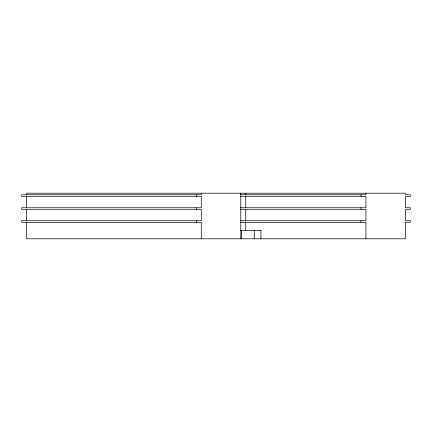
<?xml version="1.0" encoding="UTF-8"?>
<svg xmlns="http://www.w3.org/2000/svg" width="432" height="432" viewBox="0 0 432 432"><rect width="100%" height="100%" fill="white"/><g stroke="black" fill="none" stroke-linecap="round" stroke-linejoin="round"><path stroke-width="0.65" d="M240.273 194.751L365.942 194.751L365.942 193.201M240.273 196.306L365.942 196.306L365.942 207.754L240.273 207.754M240.273 209.304L365.942 209.304L365.942 220.752L240.273 220.752M240.273 222.307L365.942 222.307L365.942 238.799M240.349 230.553L261.133 230.553M361.001 194.751L361.001 196.306M361.001 207.754L361.001 209.304M361.001 220.752L361.001 222.307M260.955 230.553L260.955 238.799M254.275 230.553L254.275 238.799M245.732 193.201L245.732 194.751M245.732 196.306L245.732 207.754M245.732 209.304L245.732 220.752M245.732 222.307L245.732 230.553M241.655 230.553L241.655 238.799M240.791 193.201L240.791 238.799M201.274 193.201L201.274 194.751L21.6 194.751L21.6 196.306L201.274 196.306L201.274 207.754L21.6 207.754L21.6 209.304L201.274 209.304L201.274 220.752L21.6 220.752L21.6 222.307L201.274 222.307L201.274 238.799M196.333 194.751L196.333 196.306M196.333 207.754L196.333 209.304M196.333 220.752L196.333 222.307M26.541 194.751L26.541 193.201L405.459 193.201L405.459 194.751L410.4 194.751L410.4 196.306L405.459 196.306L405.459 207.754L410.4 207.754L410.4 209.304L405.459 209.304L405.459 220.752L410.4 220.752L410.4 222.307L405.459 222.307L405.459 238.799L26.541 238.799L26.541 222.307M26.541 196.306L26.541 207.754M26.541 209.304L26.541 220.752"/></g></svg>
